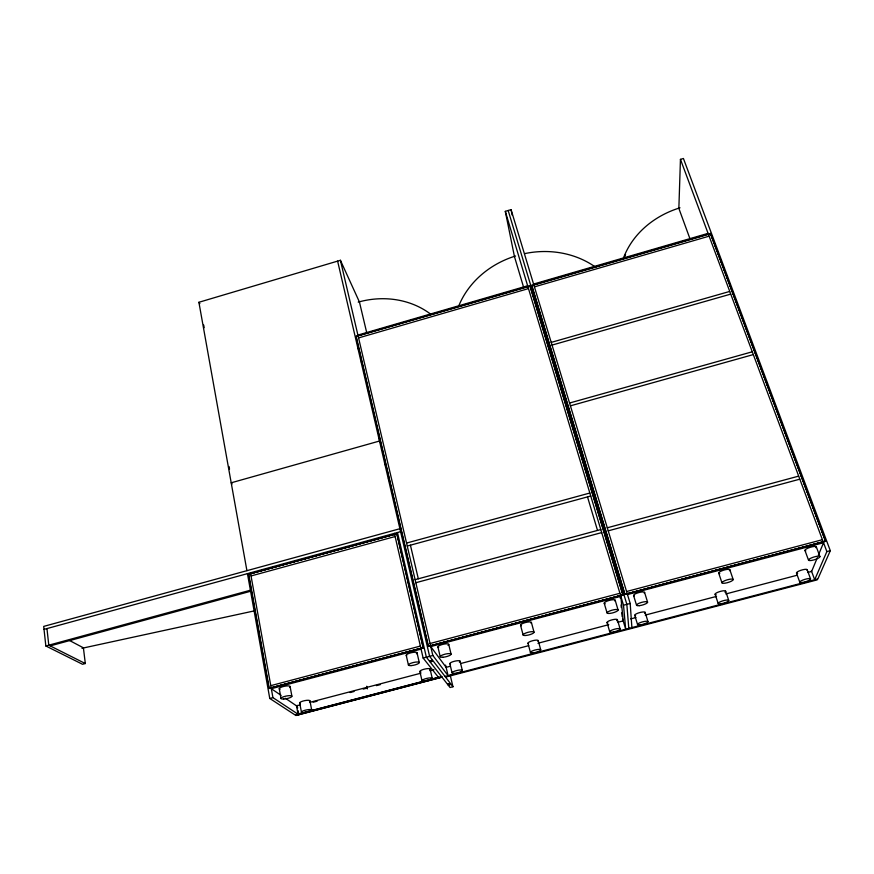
<?xml version="1.0" encoding="UTF-8"?>
<svg xmlns="http://www.w3.org/2000/svg" width="874" height="874" viewBox="0 0 874 874"><rect width="100%" height="100%" fill="white"/><g stroke="black" fill="none" stroke-linecap="round" stroke-linejoin="round"><path stroke-width="1.31" d="M817.518 579.014L817.135 579.888L722.656 604.6L722.82 603.803L817.867 578.927L830.3 550.696L683.413 158.489L680.453 159.363L678.858 208.416L690.099 239.148M710.551 233.434L825.69 541.192L624.834 594.451L531.643 285.394L710.551 233.434L825.537 541.115L624.91 594.32M817.332 557.71L811.629 571.432L807.663 572.47M818.359 555.208L823.548 542.732L627.499 594.56M680.453 159.363L826.859 551.603L814.677 579.757L811.389 570.798M246.916 570.678L198.901 302.284L340.412 260.288L359.443 302.022L366.676 332.502M523.428 286.672L514.458 256.595L505.303 211.355L511.061 209.64L630.187 603.453L631.891 627.598M357.914 335.081L527.634 285.776M533.577 284.061L708.082 233.369M428.315 646.421L355.991 336.414L529.994 285.874L622.987 594.943L428.315 646.421L622.987 594.943M530.037 286.126L355.991 336.414M531.687 285.645L710.529 233.708M358.624 337.899L528.453 288.606M534.396 286.88L709.011 236.198M551.188 342.411L729.637 291.457M552.007 345.099L730.631 294.134M569.531 403.034L752.164 351.818M570.383 405.842L753.202 354.615M399.899 528.715L43.7 626.407L45.841 645.984L82.538 664.284L85.313 663.53L83.401 647.82L69.297 640.369M44.028 629.378L400.587 531.676M269.05 688.526L248.435 574.229L396.818 533.588L423.289 647.743L268.886 688.428L423.289 647.743M248.555 574.305L396.916 533.752M248.435 574.229L396.741 533.708M251.166 575.922L395.179 536.505M406.607 543.049L589.808 493.034M407.306 546.032L590.704 496.017M45.841 645.984L250.412 590.223L251.351 591.064L50.189 645.886M415.161 579.648L600.766 529.546M607.266 527.787L798.563 476.155M415.882 582.707L601.683 532.605M608.195 530.846L799.699 479.203M270.907 685.62L420.438 646.05M430.095 643.493L619.895 593.282M626.538 591.523L822.292 539.728M825.69 541.192L624.834 594.451M421.071 649.12L271.322 688.712L281.067 695.343M247.44 573.639L269.771 698.457L272.928 697.627L298.875 714.746L298.132 710.748M394.392 533.369L423.125 658.035L432.838 655.467L448.1 675.689L445.576 665.092M622.561 618.759L625.686 629.214L623.512 605.212L630.187 603.453M826.859 551.603L830.3 550.696M300.427 704.805L296.505 705.842L298.067 714.211L438.551 677.437M309.593 702.401L420.875 673.199M430.041 670.795L433.974 669.757M313.132 702.237L317.098 701.199M350.059 692.547L354.014 691.509M363.245 689.094L367.2 688.056M376.432 685.631L380.387 684.593M450.055 666.316L446.111 667.343L430.751 646.563L620.835 596.319L623.195 620.879L617.94 622.255M460.543 663.563L528.748 645.657M537.936 643.253L608.763 624.67M630.711 618.912L635.988 617.525M645.231 615.099L716.549 596.385M725.791 593.959L797.099 575.245M442.015 677.142L369.374 696.152L368.73 695.584L441.523 676.52L442.015 677.142L295.925 715.511L269.771 698.457M445.074 676.487L536.101 652.659L536.374 653.348L445.893 677.022L445.412 676.4M450.143 674.903L452.961 686.756L450.055 687.51L426.359 657.182L397.484 532.528M81.97 648.289L255.361 610.653M85.313 663.53L48.791 645.187L46.956 628.581M285.405 698.282L297.313 706.389M232.156 483.857L231.195 482.798L379.491 441.031L380.114 442.2M423.125 658.035L439.043 678.06M452.961 686.756L429.604 656.319L337.615 261.118M198.901 302.284L199.873 303.66M710.475 233.555L825.624 541.367M816.338 546.895L819.932 556.607A5.987 1.398 -17.3 0 1 811.662 560.42A5.987 1.398 -17.3 0 1 811.05 558.082A5.987 1.398 -17.3 0 1 819.932 556.607M804.954 550.445L808.505 560.147M807.183 569.695L810.548 578.927M796.454 572.994L799.786 582.215M729.856 569.739L733.188 579.582A5.845 1.398 -16.5 0 1 724.917 583.198A5.845 1.398 -16.5 0 1 724.612 580.773A5.845 1.398 -16.5 0 1 733.188 579.582M725.66 591.228L728.763 600.46A5.506 1.245 -16.2 0 1 720.974 603.781A5.506 1.245 -16.2 0 1 720.646 601.629A5.506 1.245 -16.2 0 1 728.763 600.46M718.701 573.093L721.957 582.805M715.107 594.244L718.166 603.464M644.575 592.397L647.579 602.131M645.143 612.368L647.973 621.611M633.595 595.565L636.556 605.289M634.764 615.34L637.561 624.571M531.774 285.448L624.899 594.167M508.176 210.492L626.844 604.327L628.788 628.406M505.303 211.355L623.512 605.212M587.503 496.891L597.521 530.42M615.165 600.176L618.093 610.019A5.703 1.398 -15.2 0 1 609.954 613.406A5.703 1.398 -15.2 0 1 609.691 610.981A5.703 1.398 -15.2 0 1 618.093 610.019M617.405 619.775L620.147 629.018A5.386 1.245 -15.1 0 1 612.445 632.131A5.386 1.245 -15.1 0 1 612.215 629.968A5.386 1.245 -15.1 0 1 620.147 629.018M604.207 603.202L607.069 612.925M607.026 622.506L609.724 631.738M538.242 640.566L540.722 649.808M531.403 622.43L534.014 632.164M527.983 643.253L530.442 652.507M520.554 625.292L523.133 635.027M460.085 661.203L462.324 670.456A5.277 1.224 -13.4 0 1 454.873 673.319A5.277 1.224 -13.4 0 1 454.382 671.254A5.277 1.224 -13.4 0 1 462.324 670.456M448.744 644.4L451.071 654.134M449.859 663.661L452.066 672.914M437.918 646.989L440.223 656.735M410.419 545.19L418.318 578.796M340.412 260.288L432.838 655.467M356.111 336.468L428.391 646.279L622.845 594.866L529.994 285.874M357.979 347.12L358.591 349.753M361.355 361.639L361.967 364.283M367.506 388.056L368.129 390.7M378.89 436.913L379.502 439.556M385.063 463.417L385.674 466.061M388.46 478.002L389.072 480.645M399.877 527.055L400.5 529.71M430.095 669.08L432.237 678.333M396.818 533.588L423.158 647.667L269.137 688.395L248.708 574.447M417.029 652.78L419.258 662.514M419.891 671.527L422.011 680.78M406.235 655.358L408.431 665.103M366.763 686.243L367.32 688.909M511.061 209.64L512.098 214.982M309.92 700.751L311.69 710.005M299.706 702.969L301.454 712.234M297.127 705.416L297.63 708.082M290.081 686.44L291.894 696.185M279.243 688.646L281.024 698.402M250.467 572.809L272.928 697.627M203.697 325.019L204.177 327.684M229.043 466.508L229.523 469.174M250.904 588.519L251.351 591.064M620.147 595.871L620.398 598.461M621.032 604.939L621.283 607.528M621.796 612.707L622.168 616.596M628.439 628.493L628.504 629.236L536.712 653.26L536.439 652.572L722.47 603.89L722.306 604.699L629.193 629.061L629.127 628.319M300.197 703.308A5.222 1.224 -11.8 0 1 304.742 700.631A5.222 1.224 -11.8 0 1 309.483 701.451M280.062 689.215A5.539 1.366 -11.5 0 1 284.258 686.298A5.539 1.366 -11.5 0 1 289.655 687.204M420.929 671.964A5.244 1.245 -13.1 0 1 421.235 670.249A5.244 1.245 -13.1 0 1 427.79 668.61A5.244 1.245 -13.1 0 1 429.68 669.779M406.792 655.751A5.55 1.398 -13 0 1 411.73 652.605A5.55 1.398 -13 0 1 416.385 653.73M634.218 595.948A5.725 1.431 -15.6 0 1 638.741 592.583A5.725 1.431 -15.6 0 1 644.236 593.173M805.839 550.882A5.965 1.431 -17.4 0 1 810.154 547.321A5.965 1.431 -17.4 0 1 815.912 547.692M719.783 573.606A5.834 1.431 -16.6 0 1 720.274 571.552A5.834 1.431 -16.6 0 1 727.463 569.356A5.834 1.431 -16.6 0 1 729.386 570.678M635.627 615.711A5.397 1.278 -15.5 0 1 636.348 613.832A5.397 1.278 -15.5 0 1 643.067 611.975A5.397 1.278 -15.5 0 1 644.608 613.242M797.634 573.388A5.605 1.278 -17.1 0 1 800.792 570.329A5.605 1.278 -17.1 0 1 806.964 570.241M716.134 594.691A5.495 1.278 -16.3 0 1 716.702 592.791A5.495 1.278 -16.3 0 1 723.639 590.78A5.495 1.278 -16.3 0 1 724.939 592.146M623.446 258.092A89.367 76.715 -3.9 0 1 679.994 207.804M623.981 258.3A89.181 76.595 -3.8 0 1 625.533 254.651M524.728 253.613A86.406 76.3 -13.6 0 1 595.697 267.258M438.672 647.459A5.561 1.409 -13.4 0 1 439.797 645.373A5.561 1.409 -13.4 0 1 446.8 643.81A5.561 1.409 -13.4 0 1 448.023 645.373M605.212 603.737A5.692 1.431 -15.3 0 1 608.97 600.46A5.692 1.431 -15.3 0 1 614.87 600.93M521.407 625.74A5.615 1.42 -14.3 0 1 525.449 622.528A5.615 1.42 -14.3 0 1 531.031 623.206M450.558 664.065A5.255 1.256 -13.4 0 1 451.672 662.175A5.255 1.256 -13.4 0 1 458.282 660.7A5.255 1.256 -13.4 0 1 459.374 662.099M607.965 622.976A5.364 1.278 -15.2 0 1 608.675 621.064A5.364 1.278 -15.2 0 1 615.504 619.273A5.364 1.278 -15.2 0 1 616.64 620.704M528.519 643.603A5.299 1.267 -14.3 0 1 532.9 640.653A5.299 1.267 -14.3 0 1 537.871 641.265M458.741 305.933A86.395 76.3 -13.7 0 1 515.573 255.995M358.22 302.109A84.549 75.011 -26.4 0 1 430.609 314.105M429.964 660.908L432.117 660.438L429.964 660.908M430.172 661.793L432.324 661.345L430.216 661.727M448.078 684.167L450.055 683.763L448.122 684.113M448.275 684.987L450.252 684.582L448.318 684.932M368.063 695.759L296.1 714.593L296.909 715.118L368.719 696.327L368.063 695.759M303.912 712.681A5.244 1.191 -11.9 0 0 311.701 710.125A5.244 1.191 -11.9 0 0 304.097 710.54A5.244 1.191 -11.9 0 0 303.912 712.681M283.711 699.047A5.55 1.322 -11.6 0 0 291.905 696.305A5.55 1.322 -11.6 0 0 283.777 696.687A5.55 1.322 -11.6 0 0 283.711 699.047M424.491 681.196A5.266 1.213 -13.1 0 0 432.248 678.442A5.266 1.213 -13.1 0 0 424.622 679.011A5.266 1.213 -13.1 0 0 424.491 681.196M411.097 665.606A5.572 1.366 -13 0 0 419.28 662.634A5.572 1.366 -13 0 0 411.151 663.169A5.572 1.366 -13 0 0 411.097 665.606M639.32 605.671A5.736 1.398 -15.6 0 0 647.601 602.252A5.736 1.398 -15.6 0 0 639.265 603.18A5.736 1.398 -15.6 0 0 639.32 605.671M640.172 624.877A5.419 1.245 -15.4 0 0 647.995 621.72A5.419 1.245 -15.4 0 0 640.129 622.659A5.419 1.245 -15.4 0 0 640.172 624.877M802.354 582.488A5.626 1.245 -16.9 0 0 810.559 579.047A5.626 1.245 -16.9 0 0 802.583 580.172A5.626 1.245 -16.9 0 0 802.354 582.488M442.79 657.259A5.583 1.366 -13.4 0 0 451.082 654.265A5.583 1.366 -13.4 0 0 443.063 654.768A5.583 1.366 -13.4 0 0 442.79 657.259M525.842 635.474A5.626 1.387 -14.3 0 0 534.036 632.284A5.626 1.387 -14.3 0 0 525.831 633.005A5.626 1.387 -14.3 0 0 525.842 635.474M532.976 652.878A5.32 1.235 -14.3 0 0 540.744 649.917A5.32 1.235 -14.3 0 0 533.02 650.66A5.32 1.235 -14.3 0 0 532.976 652.878"/></g></svg>
